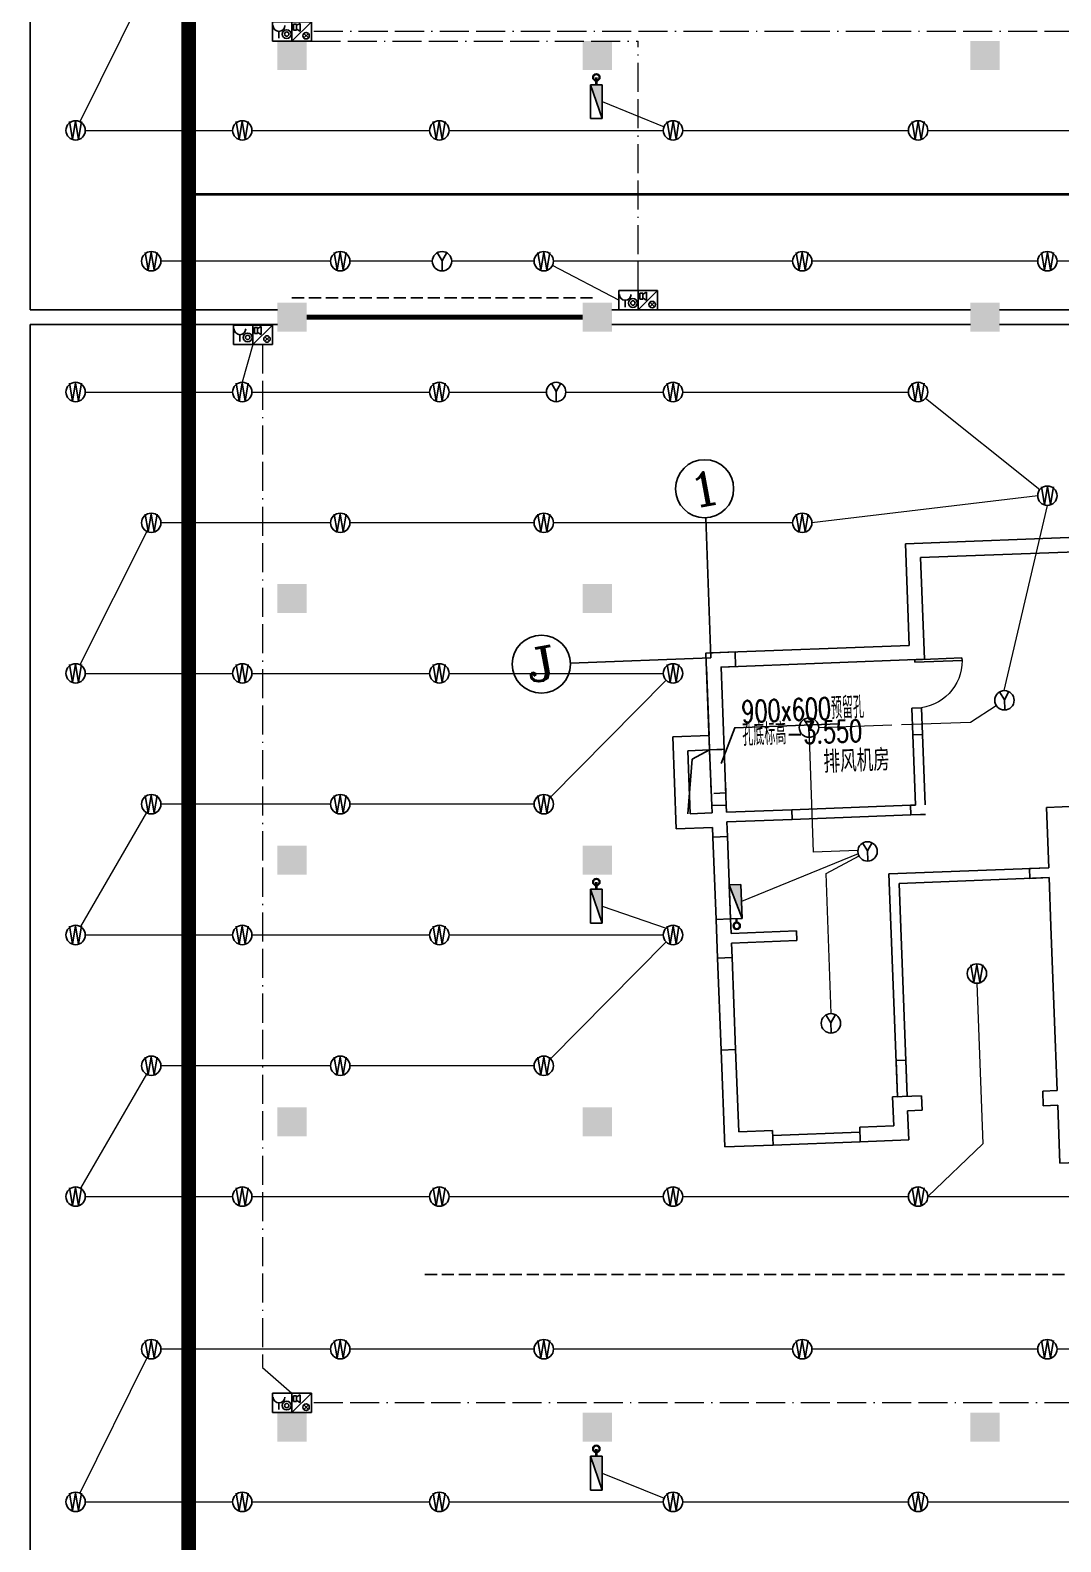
# Model space of a CAD drawing. Extents: x 791398 to 2325386, y -987887 to -518217.
# Drawn here: x 1440194 to 1461456, y -829623 to -798425 of the extents above; entities that cross this region are included whole.
import ezdxf
from ezdxf.enums import TextEntityAlignment as Align

# ---------------------------------------------------------------- set-up
doc = ezdxf.new("R2010")
doc.units = 0
doc.header["$LTSCALE"] = 1000
doc.header["$MEASUREMENT"] = 0
for name, pattern in [('ACAD_ISO11W100', [33.5, 12, -3, 12, -3, 0.5, -3]), ('BORDER', [1.75, 0.5, -0.25, 0.5, -0.25, 0, -0.25]), ('DASH', [0.35, 0.25, -0.1]), ('DASHEDX2', [1.5, 1, -0.5])]:
    doc.linetypes.add(name, pattern=pattern)
for name, color, linetype in [('AXIS', 3, 'Continuous'), ('AXIS_TEXT', 7, 'Continuous'), ('COLUMN', 9, 'Continuous'), ('JPS-X', 1, 'BORDER'), ('JPS-XHS', 7, 'Continuous'), ('PS房间字', 3, 'Continuous'), ('PUB_DIM', 3, 'Continuous'), ('RD-equip', 3, 'Continuous'), ('SPACE', 7, 'Continuous'), ('STAIR', 9, 'Continuous'), ('WALL', 8, 'Continuous'), ('WINDOW', 8, 'Continuous'), ('ZS封堵', 40, 'Continuous'), ('行车方向', 191, 'Continuous')]:
    doc.layers.add(name, color=color, linetype=linetype)
doc.layers.add('RD-line', color=2, linetype='Continuous', lineweight=0)
doc.styles.add('_TCH_AXIS', font='COMPLEX', dxfattribs={"bigfont": 'GBCBIG'})
doc.styles.add('_TCH_SPACE', font='SIMPLEX', dxfattribs={"bigfont": 'GBCBIG'})
doc.styles.add('_TEL_DIM', font='SIMPLEX', dxfattribs={"width": 0.8, "height": 3.5, "bigfont": 'HZTXT'})
doc.styles.add('COMPLEX', font='COMPLEX')
doc.styles.add('FS1', font='txt4', dxfattribs={"width": 0.8, "bigfont": 'fstxt'})
doc.styles.get("Standard").update_dxf_attribs({"font": 'gbenor.shx', "bigfont": 'gbcbig.shx'})
doc.styles.add('TEXT', font='tjromans.shx', dxfattribs={"width": 0.8, "height": 400, "bigfont": 'tjhztxt.shx'})
doc.linetypes.add('BRA', pattern='A,2.8,-0.1,["B",_TEL_DIM,S=0.07,R=0,X=0,Y=-0.12],-0.25', length=3.15)

# ---------------------------------------------------------------- blocks, each defined once
blk = doc.blocks.new('FF')
at = {"linetype": 'Continuous'}
for radius in [75, 60]:
    blk.add_circle((0, 0), radius, dxfattribs=at)
blk = doc.blocks.new('DXHS')
at = {"layer": 'JPS-XHS'}
blk.add_hatch(color=256, dxfattribs=at).paths.add_polyline_path([(-350, 240), (-350, 0), (350, 0)])
at = {"layer": 'JPS-XHS', "linetype": 'Continuous'}
for p, q in [((-350, 240), (-350, 0)), ((-350, 240), (350, 240)), ((-350, 0), (350, 0)), ((350, 240), (350, 0))]:
    blk.add_line(p, q, dxfattribs=at)
at = {"layer": 'JPS-XHS'}
blk.add_line((-350, 240), (350, 0), dxfattribs=at)
blk = doc.blocks.new('xxhhsss')
at = {"layer": 'JPS-X', "const_width": 50}
for points in [[(-13285, -101216), (-13285, -101066)], [(-13285, -117823), (-13285, -117673)], [(-13285, -129523), (-13285, -129373)]]:
    blk.add_lwpolyline(points, dxfattribs=at)
at = {"layer": 'JPS-X', "rotation": 90}
for p in [(-13285, -101066), (-13285, -117673), (-13285, -129373)]:
    blk.add_blockref('FF', p, dxfattribs=at)
at = {"layer": 'JPS-XHS', "xscale": -1, "rotation": 90}
for p in [(-13165, -101566), (-13165, -118173), (-13165, -129873)]:
    blk.add_blockref('DXHS', p, dxfattribs=at)
blk = doc.blocks.new('_FZH')
blk.add_solid([(-0.5, -0.5), (0.5, -0.5), (-0.5, 0.5), (0.5, 0.5)])
blk = doc.blocks.new('$DorLib2D$00000001')
for p, q in [((0.45, 0.975), (0.5, 0.975)), ((0.45, 0), (0.45, 0.975)), ((0.5, 0), (0.5, 0.975)), ((0.5, 0), (0.45, 0))]:
    blk.add_line(p, q)
at = {"lineweight": 13}
blk.add_arc((0.475, 0), 0.975, 91.4693, 180, dxfattribs=at)
blk = doc.blocks.new('_AXISO')
blk.add_circle((0, 0), 0.5)
at = {"layer": 'AXIS_TEXT', "style": 'COMPLEX', "width": 1.041667}
blk.add_attdef('A', text='', height=0.56, dxfattribs=at).set_placement((-0.25, -0.28), (0.25, -0.28), align=Align.FIT)
blk = doc.blocks.new('yy')
at = {"layer": 'RD-equip'}
blk.add_circle((0, 0), 200, dxfattribs=at)
at = {"layer": 'RD-equip', "color": 4, "style": 'FS1', "width": 0.8}
blk.add_attdef('Y', text='', height=360, dxfattribs=at).set_placement((0, 0), align=Align.MIDDLE)
blk = doc.blocks.new('sadadfadsada')
for p, q in [((-400, 400), (-400, 0)), ((0, 400), (-400, 400)), ((400, 400), (0, 400)), ((400, 400), (0, 0)), ((0, 400), (0, 0)), ((0, 0), (0, 400)), ((33, 346, 0), (33, 226, 0)), ((92, 346, 0), (33, 346, 0)), ((92, 326, 0), (172, 366, 0)), ((92, 226, 0), (92, 346, 0)), ((172, 366, 0), (172, 206, 0)), ((400, 0), (400, 400)), ((-400, 0), (0, 0)), ((-268, 200), (-268, 60)), ((0, 0), (400, 0)), ((33, 226, 0), (92, 226, 0)), ((172, 206, 0), (92, 246, 0)), ((242, 159), (338, 64)), ((242, 64), (338, 159))]:
    blk.add_line(p, q)
for centre, radius in [((-109, 144), 90.3), ((-109, 144), 45.2), ((290, 111), 67.6)]:
    blk.add_circle(centre, radius)
blk.add_arc((-268, 320), 120, 180, 0)
at = {"flags": 9}
for p in [(-200, 400), (200, 400)]:
    blk.add_attdef('A', p, '', height=0.008, dxfattribs=at)
blk = doc.blocks.new('YYYY')
at = {"layer": 'RD-equip'}
blk.add_blockref('yy', (0, 0), dxfattribs=at).add_auto_attribs({'Y': 'Y'})

msp = doc.modelspace()

# ---------------------------------------------------------------- linework, layer by layer
at = {"layer": 'AXIS'}
for q in [(1454130, -808489), (1451339, -811487)]:
    msp.add_line((1454239, -811376), q, dxfattribs=at)
at = {"layer": 'JPS-X', "const_width": 50}
msp.add_lwpolyline([(1454767, -816835), (1454764, -816760)], dxfattribs=at)
at = {"layer": 'PUB_DIM'}
msp.add_lwpolyline([(1454450, -813557), (1454729, -812823), (1456877, -812741)], dxfattribs=at)
at = {"layer": 'RD-line'}
for p, q in [((1442601, -797521), (1441219, -800313)), ((1441330, -800492), (1444369, -800492)), ((1444769, -800492), (1448434, -800492)), ((1448834, -800492), (1453256, -800492)), ((1453656, -800492), (1458313, -800492)), ((1458713, -800492), (1463647, -800492)), ((1446390, -803192), (1442890, -803192)), ((1448490, -803192), (1446790, -803192)), ((1450590, -803192), (1448890, -803192)), ((1455923, -803192), (1450990, -803192)), ((1460980, -803192), (1456323, -803192)), ((1466313, -803192), (1461380, -803192)), ((1441330, -805892), (1444369, -805892)), ((1444769, -805892), (1448434, -805892)), ((1448834, -805892), (1450845, -805892)), ((1451245, -805892), (1453256, -805892)), ((1453656, -805892), (1458313, -805892)), ((1458669, -806017), (1461024, -807907)), ((1460980, -808032), (1456323, -808592)), ((1460287, -812055), (1461180, -808232)), ((1446390, -808592), (1442890, -808592)), ((1450590, -808592), (1446790, -808592)), ((1455923, -808592), (1450990, -808592)), ((1442600, -808771), (1441220, -811520)), ((1441330, -811699), (1444369, -811699)), ((1444769, -811699), (1448434, -811699)), ((1448834, -811699), (1453256, -811699)), ((1453316, -811841), (1450930, -814257)), ((1442590, -814572), (1441230, -816926)), ((1446390, -814399), (1442890, -814399)), ((1450590, -814399), (1446790, -814399)), ((1457277, -815425), (1454870, -816406)), ((1441330, -817099), (1444369, -817099)), ((1444769, -817099), (1448434, -817099)), ((1448834, -817099), (1453256, -817099)), ((1453316, -817241), (1450930, -819657)), ((1459726, -818095), (1459846, -821412)), ((1446390, -819799), (1442890, -819799)), ((1450590, -819799), (1446790, -819799)), ((1442590, -819972), (1441230, -822326)), ((1459846, -821412), (1458713, -822499)), ((1441330, -822499), (1444369, -822499)), ((1444769, -822499), (1448434, -822499)), ((1448834, -822499), (1453256, -822499)), ((1453656, -822499), (1458313, -822499)), ((1458713, -822499), (1463647, -822499)), ((1446390, -825649), (1442890, -825649)), ((1450590, -825649), (1446790, -825649)), ((1455923, -825649), (1450990, -825649)), ((1460980, -825649), (1456323, -825649)), ((1466313, -825649), (1461380, -825649)), ((1442601, -825828), (1441219, -828620)), ((1444989, -826027), (1445594, -826556)), ((1441330, -828799), (1444369, -828799)), ((1444769, -828799), (1448434, -828799)), ((1448834, -828799), (1453256, -828799)), ((1453656, -828799), (1458313, -828799)), ((1458713, -828799), (1463647, -828799))]:
    msp.add_line(p, q, dxfattribs=at)
at = {"layer": 'RD-line', "linetype": 'ACAD_ISO11W100', "ltscale": 0.05}
for p, q in [((1483494, -798449), (1445994, -798449)), ((1445994, -798649), (1452738, -798649)), ((1452738, -803799), (1452738, -798649)), ((1444989, -804909), (1444989, -826027)), ((1467494, -826756), (1445994, -826756))]:
    msp.add_line(p, q, dxfattribs=at)
at = {"layer": 'RD-line', "linetype": 'BRA'}
for p, q in [((1451994, -799899), (1453271, -800417)), ((1452338, -803999), (1450967, -803284)), ((1444789, -804909), (1444569, -805692)), ((1451994, -816506), (1453315, -816958)), ((1451994, -828206), (1453271, -828724))]:
    msp.add_line(p, q, dxfattribs=at)
at = {"layer": 'RD-line', "ltscale": 2}
for p, q in [((1459597, -812704), (1460126, -812363)), ((1458170, -812753), (1459597, -812704)), ((1456267, -813019), (1456350, -815387)), ((1456462, -812813), (1457970, -812760)), ((1457271, -815355), (1456350, -815387)), ((1456619, -815828), (1457294, -815468)), ((1456721, -818722), (1456619, -815828))]:
    msp.add_line(p, q, dxfattribs=at)
at = {"layer": 'RD-line', "linetype": 'DASHEDX2'}
for points, const_width in [([(1443461, -841002), (1443461, -736620)], 300), ([(1443461, -801812), (1488824, -801812)], 50)]:
    msp.add_lwpolyline(points, dxfattribs=dict(at, const_width=const_width))
at = {"layer": 'STAIR'}
msp.add_lwpolyline([(1453761, -814597), (1453850, -813472), (1454211, -813279)], dxfattribs=at)
at = {"layer": 'STAIR', "linetype": 'DASH'}
msp.add_lwpolyline([(1454211, -813279), (1454511, -813267), (1454545, -814167), (1454245, -814178)], close=True, dxfattribs=at)
at = {"layer": 'WALL'}
for p, q in [((1440194, -790960), (1440194, -804199)), ((1440194, -804199), (1445294, -804199)), ((1452194, -804199), (1459594, -804199)), ((1460194, -804199), (1467594, -804199)), ((1440194, -804499), (1440194, -838320)), ((1440194, -804499), (1445294, -804499)), ((1452194, -804499), (1459594, -804499)), ((1460194, -804499), (1467594, -804499)), ((1458253, -809023), (1463699, -808816)), ((1458332, -811121), (1458253, -809023)), ((1458564, -809311), (1463710, -809116)), ((1458644, -811409), (1458564, -809311)), ((1454235, -811277), (1458332, -811121)), ((1454135, -811280), (1454235, -811277)), ((1454447, -811569), (1458644, -811409)), ((1458344, -811421), (1458544, -811413)), ((1454147, -811580), (1454147, -811580)), ((1454200, -812979), (1454147, -811580)), ((1454511, -813267), (1454447, -811569)), ((1458582, -812412), (1458382, -812420)), ((1458382, -812420), (1458403, -812970)), ((1458602, -812962), (1458582, -812412)), ((1454200, -812979), (1453451, -813008)), ((1453523, -814906), (1453451, -813008)), ((1458602, -812962), (1458403, -812970)), ((1458403, -812970), (1458458, -814419)), ((1458602, -812962), (1458657, -814411)), ((1454511, -813267), (1453762, -813296)), ((1453811, -814595), (1453762, -813296)), ((1454255, -814428), (1454211, -813279)), ((1454555, -814417), (1454511, -813267)), ((1454261, -814578), (1453811, -814595)), ((1454255, -814428), (1454555, -814417)), ((1454261, -814578), (1454255, -814428)), ((1454560, -814567), (1454555, -814417)), ((1455909, -814515), (1454560, -814567)), ((1455909, -814515), (1458358, -814422)), ((1455917, -814715), (1455909, -814515)), ((1458358, -814422), (1458458, -814419)), ((1458358, -814422), (1458365, -814622)), ((1458657, -814411), (1458657, -814411)), ((1461161, -814466), (1461811, -814441)), ((1461161, -814466), (1461209, -815715)), ((1454272, -814878), (1453523, -814906)), ((1454280, -815078), (1454272, -814878)), ((1455917, -814715), (1454568, -814766)), ((1454579, -815066), (1454568, -814766)), ((1455917, -814715), (1458365, -814622)), ((1458365, -814622), (1458565, -814615)), ((1458565, -814615), (1458665, -814611)), ((1454280, -815078), (1454579, -815066)), ((1454344, -816776), (1454280, -815078)), ((1454644, -816765), (1454579, -815066)), ((1457911, -815840), (1461209, -815715)), ((1460809, -815730), (1461209, -815715)), ((1460809, -815730), (1460817, -815930)), ((1457911, -815840), (1458086, -820437)), ((1458119, -816033), (1461216, -815915)), ((1458119, -816033), (1458286, -820429)), ((1460817, -815930), (1461216, -815915)), ((1461216, -815915), (1461254, -816914)), ((1454344, -816776), (1454644, -816765)), ((1454359, -817176), (1454344, -816776)), ((1454655, -817065), (1454644, -816765)), ((1456004, -817014), (1454655, -817065)), ((1456012, -817213), (1456004, -817014)), ((1461323, -818713), (1461254, -816914)), ((1454374, -817576), (1454359, -817176)), ((1456012, -817213), (1454663, -817265)), ((1454674, -817564), (1454663, -817265)), ((1454374, -817576), (1454674, -817564)), ((1454447, -819474), (1454374, -817576)), ((1454746, -819463), (1454674, -817564)), ((1461383, -820312), (1461323, -818713)), ((1454447, -819474), (1454746, -819463)), ((1454522, -821473), (1454447, -819474)), ((1454811, -821162), (1454746, -819463)), ((1458057, -819688), (1458257, -819680)), ((1458086, -820437), (1458057, -819688)), ((1458286, -820429), (1458257, -819680)), ((1458585, -820418), (1457986, -820441)), ((1457986, -820441), (1458009, -821040)), ((1458086, -820437), (1458286, -820429)), ((1458597, -820718), (1458585, -820418)), ((1461383, -820312), (1461084, -820323)), ((1461095, -820623), (1461084, -820323)), ((1458597, -820718), (1458297, -820729)), ((1458297, -820729), (1458320, -821329)), ((1461395, -820612), (1461095, -820623)), ((1461440, -821811), (1461395, -820612)), ((1458009, -821040), (1457309, -821067)), ((1457320, -821367), (1457309, -821067)), ((1455522, -821435), (1454522, -821473)), ((1455510, -821135), (1454811, -821162)), ((1455522, -821435), (1455510, -821135)), ((1455514, -821235), (1457313, -821167)), ((1455522, -821435), (1457320, -821367)), ((1458320, -821329), (1457320, -821367)), ((1461440, -821811), (1462190, -821782))]:
    msp.add_line(p, q, dxfattribs=at)
msp.add_lwpolyline([(1454746, -811557), (1454447, -811569), (1454511, -813267), (1454211, -813279), (1454135, -811280), (1454735, -811258)], close=True, dxfattribs=at)
at = {"layer": 'WINDOW', "linetype": 'DASH'}
msp.add_line((1454210, -813279), (1454201, -813029), dxfattribs=at)
at = {"layer": 'WINDOW', "linetype": 'DASH', "ltscale": 2, "const_width": 100}
msp.add_lwpolyline([(1445894, -804349), (1451594, -804349)], dxfattribs=at)
at = {"layer": 'ZS封堵', "linetype": 'DASH'}
msp.add_lwpolyline([(1445594, -803949), (1451894, -803949)], dxfattribs=at)
at = {"layer": '行车方向', "linetype": 'DASH'}
msp.add_line((1448337, -824106), (1497894, -824106), dxfattribs=at)

# ---------------------------------------------------------------- block references
at = {"layer": 'AXIS'}
ref = msp.add_blockref('_AXISO', (1454107, -807889), dxfattribs=dict(at, xscale=1200, yscale=1200, zscale=1200))
ref.add_attrib('A', '1', dxfattribs={"layer": 'AXIS_TEXT', "height": 679, "rotation": 10.3837, "style": '_TCH_AXIS', "width": 2.333333}).set_placement((1453834, -808284), (1454502, -808162), align=Align.FIT)
ref = msp.add_blockref('_AXISO', (1450740, -811509), dxfattribs=dict(at, xscale=1200, yscale=1200, zscale=1200))
ref.add_attrib('A', 'J', dxfattribs={"layer": 'AXIS_TEXT', "height": 679, "rotation": 10.3837, "style": '_TCH_AXIS', "width": 1.909091}).set_placement((1450467, -811904), (1451135, -811782), align=Align.FIT)
at = {"layer": 'COLUMN', "xscale": 600, "yscale": 600, "zscale": 600}
for p, rotation in [((1445594, -798949), 359.9999999997443), ((1451894, -798949), 359.9999999997443), ((1459894, -798949), 359.9999999997443), ((1445594, -804349), 359.9999999997665), ((1451894, -804349), 359.9999999997665), ((1459894, -804349), 359.9999999997665), ((1445594, -810156), 359.9999999997665), ((1451894, -810156), 359.9999999997665), ((1445594, -815556), 359.9999999997665), ((1451894, -815556), 359.9999999997777), ((1445594, -820956), 359.9999999997665), ((1451894, -820956), 359.9999999997777), ((1445594, -827256), 359.9999999997665), ((1451894, -827256), 359.9999999997665), ((1459894, -827256), 359.9999999997665)]:
    msp.add_blockref('_FZH', p, dxfattribs=dict(at, rotation=rotation))
at = {"layer": 'JPS-X', "rotation": 272.1740397969141}
msp.add_blockref('FF', (1454770, -816910), dxfattribs=at)
at = {"layer": 'JPS-XHS'}
msp.add_blockref('xxhhsss', (1465159, -698333), dxfattribs=at)
at = {"layer": 'JPS-XHS', "xscale": -1, "rotation": 92.1740397969141}
msp.add_blockref('DXHS', (1454870, -816406), dxfattribs=at)
at = {"layer": 'RD-equip'}
for p in [(1445594, -798649), (1452738, -804199), (1444789, -804909), (1445594, -826956)]:
    msp.add_blockref('sadadfadsada', p, dxfattribs=at)
for p, values in [((1441130, -800492), {'Y': 'W'}), ((1444569, -800492), {'Y': 'W'}), ((1448634, -800492), {'Y': 'W'}), ((1453456, -800492), {'Y': 'W'}), ((1458513, -800492), {'Y': 'W'}), ((1442690, -803192), {'Y': 'W'}), ((1446590, -803192), {'Y': 'W'}), ((1448690, -803192), {'Y': 'Y'}), ((1450790, -803192), {'Y': 'W'}), ((1456123, -803192), {'Y': 'W'}), ((1461180, -803192), {'Y': 'W'}), ((1441130, -805892), {'Y': 'W'}), ((1444569, -805892), {'Y': 'W'}), ((1448634, -805892), {'Y': 'W'}), ((1451045, -805892), {'Y': 'Y'}), ((1453456, -805892), {'Y': 'W'}), ((1458513, -805892), {'Y': 'W'}), ((1461180, -808032), {'Y': 'W'}), ((1442690, -808592), {'Y': 'W'}), ((1446590, -808592), {'Y': 'W'}), ((1450790, -808592), {'Y': 'W'}), ((1456123, -808592), {'Y': 'W'}), ((1441130, -811699), {'Y': 'W'}), ((1444569, -811699), {'Y': 'W'}), ((1448634, -811699), {'Y': 'W'}), ((1453456, -811699), {'Y': 'W'}), ((1442690, -814399), {'Y': 'W'}), ((1446590, -814399), {'Y': 'W'}), ((1450790, -814399), {'Y': 'W'}), ((1441130, -817099), {'Y': 'W'}), ((1444569, -817099), {'Y': 'W'}), ((1448634, -817099), {'Y': 'W'}), ((1453456, -817099), {'Y': 'W'}), ((1459726, -817895), {'Y': 'W'}), ((1442690, -819799), {'Y': 'W'}), ((1446590, -819799), {'Y': 'W'}), ((1450790, -819799), {'Y': 'W'}), ((1441130, -822499), {'Y': 'W'}), ((1444569, -822499), {'Y': 'W'}), ((1448634, -822499), {'Y': 'W'}), ((1453456, -822499), {'Y': 'W'}), ((1458513, -822499), {'Y': 'W'}), ((1442690, -825649), {'Y': 'W'}), ((1446590, -825649), {'Y': 'W'}), ((1450790, -825649), {'Y': 'W'}), ((1456123, -825649), {'Y': 'W'}), ((1461180, -825649), {'Y': 'W'}), ((1441130, -828799), {'Y': 'W'}), ((1444569, -828799), {'Y': 'W'}), ((1448634, -828799), {'Y': 'W'}), ((1453456, -828799), {'Y': 'W'}), ((1458513, -828799), {'Y': 'W'})]:
    msp.add_blockref('yy', p, dxfattribs=at).add_auto_attribs(values)
at = {"layer": 'RD-equip', "rotation": 2.000000000197719}
for p in [(1460294, -812255), (1460294, -812255), (1456262, -812819), (1456262, -812819), (1457470, -815374), (1457470, -815374), (1456714, -818922)]:
    msp.add_blockref('YYYY', p, dxfattribs=at)
at = {"layer": 'WINDOW', "xscale": -1000, "yscale": 1000, "zscale": -1000, "rotation": 272.1740397859356}
msp.add_blockref('$DorLib2D$00000001', (1458463, -811917), dxfattribs=at)

# ---------------------------------------------------------------- texts
at = {"layer": 'PS房间字', "style": 'TEXT', "width": 0.8}
msp.add_text('排风机房', height=450, rotation=2.174, dxfattribs=at).set_placement((1456569, -813755))
at = {"layer": 'SPACE', "style": '_TCH_SPACE', "width": 0.7}
for s, p in [('900x600预留孔', (1454876, -812715)), ('孔底标高-3.550', (1454894, -813199))]:
    msp.add_text(s, height=450, rotation=2.174, dxfattribs=at).set_placement(p)

doc.saveas('drawing.dxf')
